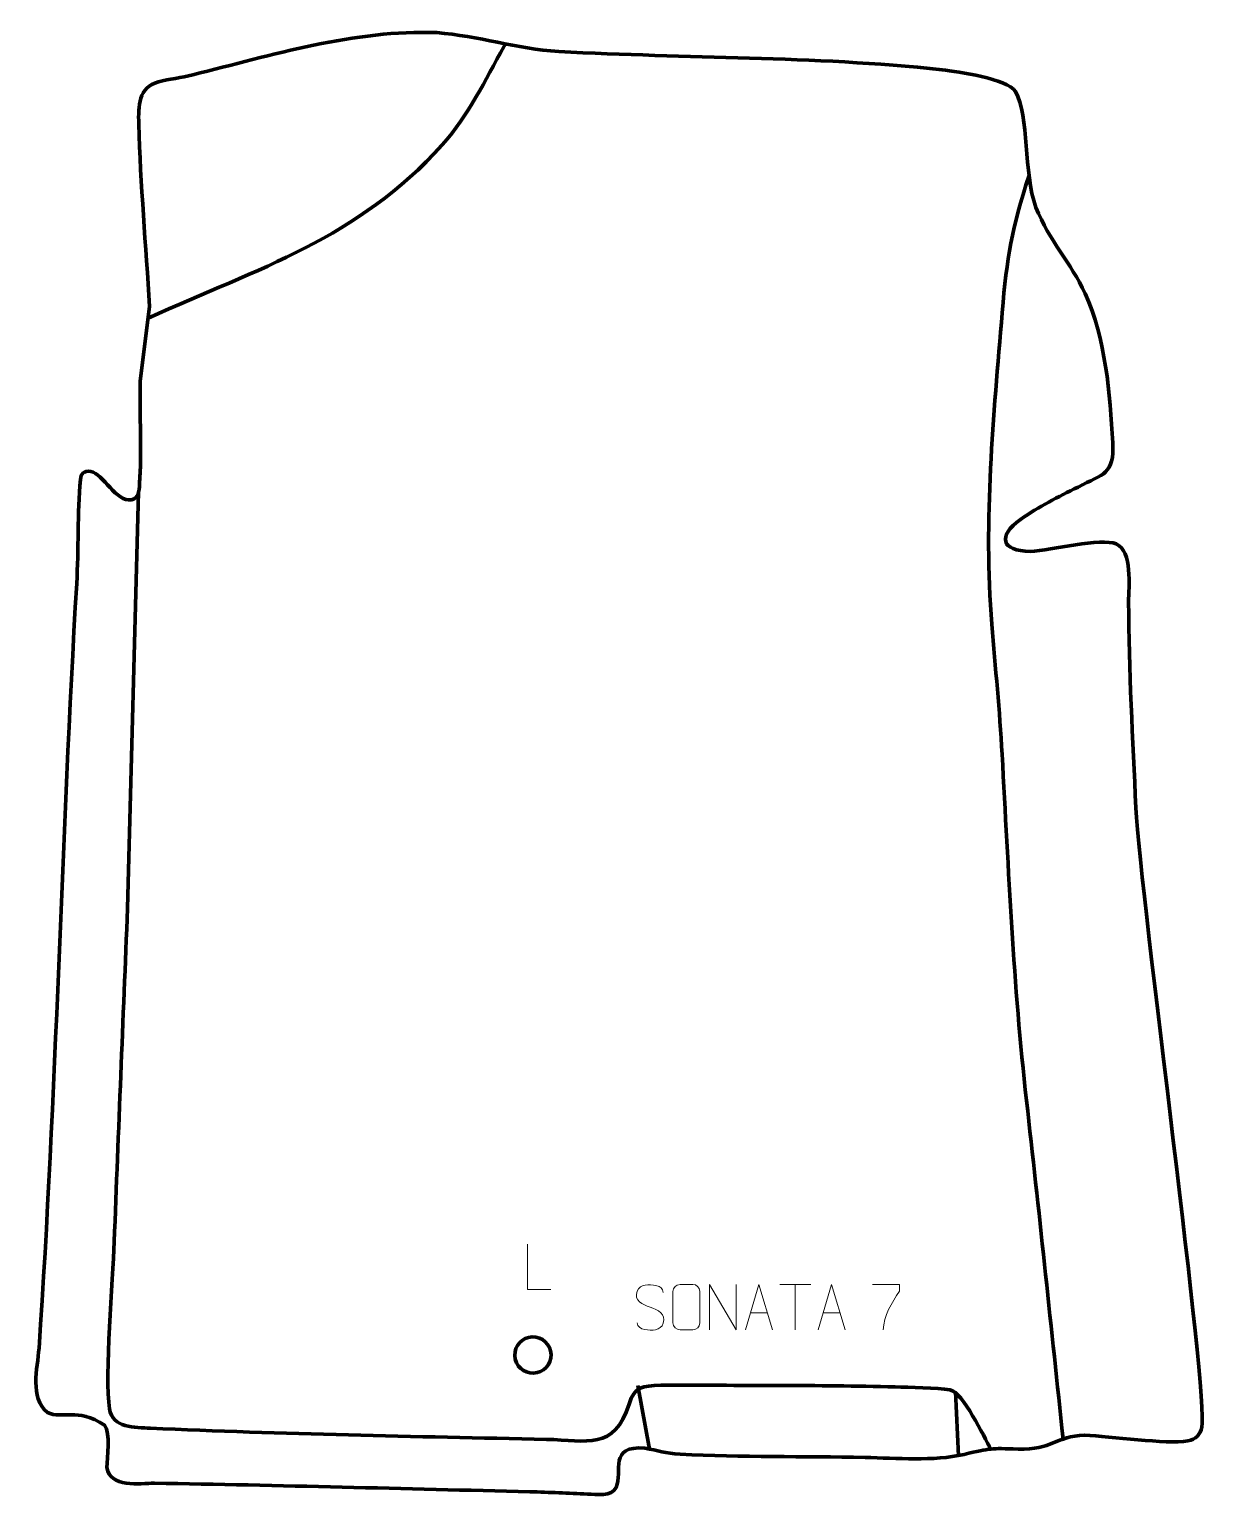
# Model space of a CAD drawing. Header units: millimetres. Extents: x -613 to 37, y -41 to 769.
import ezdxf

# ---------------------------------------------------------------- set-up
doc = ezdxf.new("R2010")
doc.units = ezdxf.units.MM
doc.header["$MEASUREMENT"] = 0
doc.layers.add('layer 2', color=7, linetype='Continuous')
doc.layers.add('layer 3', color=7, linetype='Continuous')

msp = doc.modelspace()

# ---------------------------------------------------------------- linework, layer by layer
at = {"layer": 'layer 2', "color": 142, "lineweight": 158}
for points, knots in [([(-547.9525, 609.3439), (-486.6234, 637.0205), (-432.4946, 653.1089), (-385.8541, 704.8541), (-385.8541, 704.8541), (-370.9152, 721.6015), (-362.5225, 740.0567), (-351.6698, 759.2564), (-351.6698, 759.2564), (-351.6698, 759.2564), (-350.9265, 760.5715), (-350.9265, 760.5715)], [0, 0, 0, 0, 0.25, 0.25, 0.25, 0.25, 0.5, 0.5, 0.5, 0.5, 1, 1, 1, 1]), ([(-62.3454, 687.9997), (-71.7108, 658.4745), (-74.5707, 643.2186), (-77.141, 612.3362), (-77.141, 612.3362), (-81.9055, 555.0865), (-87.5073, 497.951), (-82.8544, 440.5184), (-82.8544, 440.5184), (-80.8995, 416.3882), (-78.5303, 393.0611), (-77.1727, 368.8092), (-77.1727, 368.8092), (-73.5754, 304.5464), (-70.9973, 241.9525), (-63.7098, 177.8531), (-63.7098, 177.8531), (-56.8689, 117.6807), (-50.6113, 57.4437), (-44.1668, -2.7719), (-44.1668, -2.7719), (-44.1668, -2.7719), (-44.007, -4.2649), (-44.007, -4.2649), (-44.007, -4.2649), (-44.007, -4.2649), (-43.8472, -5.7565), (-43.8472, -5.7565), (-43.8472, -5.7565), (-43.8472, -5.7565), (-43.6874, -7.2482), (-43.6874, -7.2482), (-43.6874, -7.2482), (-43.6874, -7.2482), (-43.5275, -8.7398), (-43.5275, -8.7398)], [0, 0, 0, 0, 0.1, 0.1, 0.1, 0.1, 0.2, 0.2, 0.2, 0.2, 0.3, 0.3, 0.3, 0.3, 0.4, 0.4, 0.4, 0.4, 0.5, 0.5, 0.5, 0.5, 0.6, 0.6, 0.6, 0.6, 0.7, 0.7, 0.7, 0.7, 0.8, 0.8, 0.8, 0.8, 1, 1, 1, 1]), ([(-83.3917, -14.241), (-87.1502, -7.5434), (-98.8488, 17.1353), (-105.9597, 18.4033), (-105.9597, 18.4033), (-112.9841, 19.6561), (-128.6184, 19.7689), (-136.073, 19.9654), (-136.073, 19.9654), (-179.1153, 21.1004), (-222.3199, 20.8116), (-265.3834, 20.9009), (-265.3834, 20.9009), (-275.5134, 20.5164), (-279.8859, 20.2869), (-282.7191, 10.5099), (-282.7191, 10.5099), (-291.3228, -15.2479), (-305.6764, -9.4317), (-328.3996, -8.9202), (-328.3996, -8.9202), (-400.9912, -7.2814), (-474.1222, -6.1349), (-546.625, -2.7302), (-546.625, -2.7302), (-555.3776, -2.3192), (-567.5923, -2.7002), (-569.2341, 7.8936), (-569.2341, 7.8936), (-572.0135, 25.829), (-567.39, 79.2473), (-566.6352, 99.9319), (-566.6352, 99.9319), (-564.351, 161.2603), (-561.7498, 222.5853), (-559.2907, 283.9085), (-559.2907, 283.9085), (-559.2907, 283.9085), (-553.175, 513.3194), (-553.175, 513.3194)], [0, 0, 0, 0, 0.09090909, 0.09090909, 0.09090909, 0.09090909, 0.18181818, 0.18181818, 0.18181818, 0.18181818, 0.27272727, 0.27272727, 0.27272727, 0.27272727, 0.36363636, 0.36363636, 0.36363636, 0.36363636, 0.45454545, 0.45454545, 0.45454545, 0.45454545, 0.54545455, 0.54545455, 0.54545455, 0.54545455, 0.63636364, 0.63636364, 0.63636364, 0.63636364, 0.72727273, 0.72727273, 0.72727273, 0.72727273, 0.81818182, 0.81818182, 0.81818182, 0.81818182, 1, 1, 1, 1])]:
    msp.add_open_spline(points, degree=3, knots=knots, dxfattribs=at)
at = {"layer": 'layer 2', "color": 250, "lineweight": 9}
for points, knots in [([(-325.9009, 73.685), (-325.9009, 73.685), (-338.85, 73.685), (-338.85, 73.685), (-338.85, 73.685), (-338.85, 73.685), (-338.85, 98.6386), (-338.85, 98.6386)], [0, 0, 0, 0, 0.33333333, 0.33333333, 0.33333333, 0.33333333, 1, 1, 1, 1]), ([(-271.1815, 63.9892), (-275.4298, 65.4596), (-280.3379, 67.2554), (-278.3328, 72.7757), (-278.3328, 72.7757), (-276.8293, 76.9156), (-271.6157, 76.5271), (-268.0121, 75.926), (-268.0121, 75.926), (-265.1515, 75.4488), (-264.2868, 74.2356), (-263.9762, 72.1515)], [0, 0, 0, 0, 0.25, 0.25, 0.25, 0.25, 0.5, 0.5, 0.5, 0.5, 1, 1, 1, 1]), ([(-254.7011, 76.4656), (-252.3754, 76.4656), (-250.0493, 76.4656), (-247.7232, 76.4656), (-247.7232, 76.4656), (-245.7766, 76.5012), (-243.7852, 75.0096), (-243.7585, 72.572), (-243.7585, 72.572), (-243.7589, 66.8251), (-243.7589, 61.0778), (-243.7585, 55.3301), (-243.7585, 55.3301), (-243.8983, 53.0067), (-245.5755, 51.5271), (-247.7232, 51.5163), (-247.7232, 51.5163), (-250.0551, 51.5167), (-252.387, 51.5167), (-254.7185, 51.5163), (-254.7185, 51.5163), (-256.6435, 51.4109), (-258.6156, 53.2954), (-258.6044, 55.3127), (-258.6044, 55.3127), (-258.6041, 61.0828), (-258.6041, 66.8525), (-258.6044, 72.6218), (-258.6044, 72.6218), (-258.6002, 74.7599), (-256.8535, 76.4791), (-254.7011, 76.4656)], [0, 0, 0, 0, 0.11111111, 0.11111111, 0.11111111, 0.11111111, 0.22222222, 0.22222222, 0.22222222, 0.22222222, 0.33333333, 0.33333333, 0.33333333, 0.33333333, 0.44444444, 0.44444444, 0.44444444, 0.44444444, 0.55555556, 0.55555556, 0.55555556, 0.55555556, 0.66666667, 0.66666667, 0.66666667, 0.66666667, 0.77777778, 0.77777778, 0.77777778, 0.77777778, 1, 1, 1, 1]), ([(-238.5089, 51.5124), (-238.5089, 51.5124), (-238.5089, 76.4659), (-238.5089, 76.4659), (-238.5089, 76.4659), (-238.5089, 76.4659), (-223.8541, 51.5124), (-223.8541, 51.5124), (-223.8541, 51.5124), (-223.8541, 51.5124), (-223.8541, 76.4659), (-223.8541, 76.4659)], [0, 0, 0, 0, 0.25, 0.25, 0.25, 0.25, 0.5, 0.5, 0.5, 0.5, 1, 1, 1, 1]), ([(-218.652, 51.5124), (-218.652, 51.5124), (-211.281, 76.4659), (-211.281, 76.4659), (-211.281, 76.4659), (-211.281, 76.4659), (-203.7111, 51.5124), (-203.7111, 51.5124)], [0, 0, 0, 0, 0.33333333, 0.33333333, 0.33333333, 0.33333333, 1, 1, 1, 1]), ([(-178.652, 51.5124), (-178.652, 51.5124), (-171.281, 76.4659), (-171.281, 76.4659), (-171.281, 76.4659), (-171.281, 76.4659), (-163.7111, 51.5124), (-163.7111, 51.5124)], [0, 0, 0, 0, 0.33333333, 0.33333333, 0.33333333, 0.33333333, 1, 1, 1, 1]), ([(-148.5896, 76.4684), (-148.5896, 76.4684), (-133.7735, 76.4684), (-133.7735, 76.4684), (-133.7735, 76.4684), (-133.7738, 75.2188), (-133.7738, 73.9692), (-133.7735, 72.7194), (-133.7735, 72.7194), (-137.7679, 66.7223), (-142.6831, 58.8887), (-142.6831, 51.5099)], [0, 0, 0, 0, 0.25, 0.25, 0.25, 0.25, 0.5, 0.5, 0.5, 0.5, 1, 1, 1, 1]), ([(-271.1815, 63.9891), (-267.1629, 62.3424), (-262.1334, 60.4541), (-263.9674, 55.0938), (-263.9674, 55.0938), (-265.4272, 50.8274), (-270.338, 51.0841), (-274.0641, 51.6388), (-274.0641, 51.6388), (-276.8141, 52.0486), (-278.035, 53.2621), (-278.413, 55.3743)], [0, 0, 0, 0, 0.25, 0.25, 0.25, 0.25, 0.5, 0.5, 0.5, 0.5, 1, 1, 1, 1])]:
    msp.add_open_spline(points, degree=3, knots=knots, dxfattribs=at)
for points in [[(-199.6752, 76.4424), (-199.6752, 76.4424), (-182.688, 76.4424), (-182.688, 76.4424)], [(-191.1814, 51.5124), (-191.1814, 51.5124), (-191.1814, 76.4659), (-191.1814, 76.4659)], [(-215.9294, 60.7618), (-215.9294, 60.7618), (-206.4337, 60.7618), (-206.4337, 60.7618)], [(-175.9294, 60.7618), (-175.9294, 60.7618), (-166.4337, 60.7618), (-166.4337, 60.7618)]]:
    msp.add_open_spline(points, degree=3, dxfattribs=at)
at = {"layer": 'layer 2', "color": 250, "lineweight": 200}
msp.add_open_spline([(-335.4558, 27.5984), (-340.9751, 27.4013), (-345.6092, 31.7159), (-345.8062, 37.2352), (-345.8062, 37.2352), (-346.0033, 42.7545), (-341.6888, 47.3886), (-336.1695, 47.5857), (-336.1695, 47.5857), (-330.6501, 47.7827), (-326.0161, 43.4682), (-325.819, 37.9489), (-325.819, 37.9489), (-325.6219, 32.4296), (-329.9364, 27.7955), (-335.4558, 27.5984)], degree=3, knots=[0, 0, 0, 0, 0.2, 0.2, 0.2, 0.2, 0.4, 0.4, 0.4, 0.4, 0.6, 0.6, 0.6, 0.6, 1, 1, 1, 1], dxfattribs=at)
at = {"layer": 'layer 2', "color": 250, "lineweight": 158}
msp.add_open_spline([(-277.993, 20.7284), (-277.993, 20.7284), (-271.5308, -14.2359), (-271.5308, -14.2359)], degree=3, dxfattribs=at)
at = {"layer": 'layer 2', "color": 142, "lineweight": 158}
msp.add_open_spline([(-102.9401, 17.2535), (-102.9401, 17.2535), (-101.1758, -18.0338), (-101.1758, -18.0338)], degree=3, dxfattribs=at)
at = {"layer": 'layer 3', "color": 242, "lineweight": 158}
msp.add_open_spline([(-552.1479, 527.7684), (-552.1479, 527.7684), (-552.2961, 574.5581), (-552.2961, 574.5581), (-552.2961, 574.5581), (-552.2961, 574.5581), (-547.1491, 615.7785), (-547.1491, 615.7785), (-547.1491, 615.7785), (-549.1769, 649.0154), (-552.1625, 683.1749), (-553.1158, 716.3596), (-553.1158, 716.3596), (-553.4016, 726.3117), (-553.298, 736.7012), (-542.2332, 739.628), (-542.2332, 739.628), (-536.4117, 741.1679), (-529.5871, 741.9583), (-523.313, 743.4931), (-523.313, 743.4931), (-480.3031, 754.2573), (-433.5206, 768.583), (-388.832, 766.7677), (-388.832, 766.7677), (-365.8987, 765.0087), (-345.0934, 757.8344), (-321.6146, 756.3985), (-321.6146, 756.3985), (-250.005, 752.4599), (-182.9905, 753.9913), (-110.2198, 746.3479), (-110.2198, 746.3479), (-101.4474, 745.0813), (-74.6019, 741.493), (-69.8108, 734.3624), (-69.8108, 734.3624), (-62.1844, 720.5966), (-65.4693, 689.5092), (-58.547, 670.4375), (-58.547, 670.4375), (-51.0069, 651.596), (-39.3825, 639.9722), (-31.4267, 623.0058), (-31.4267, 623.0058), (-20.1014, 597.7912), (-17.6836, 567.9267), (-16.1986, 540.5366), (-16.1986, 540.5366), (-15.2712, 523.4302), (-21.1634, 523.419), (-35.3362, 516.2137), (-35.3362, 516.2137), (-46.2852, 510.6474), (-56.8733, 505.4279), (-67.0023, 498.3912), (-67.0023, 498.3912), (-79.7907, 489.1718), (-77.8697, 480.8255), (-61.5795, 480.7354), (-61.5795, 480.7354), (-50.164, 481.1092), (-22.5437, 488.5091), (-14.2234, 484.8029), (-14.2234, 484.8029), (-5.2197, 480.7924), (-7.4087, 461.3664), (-7.4359, 452.8752), (-7.4359, 452.8752), (-7.3885, 415.3995), (-5.0259, 376.8767), (-3.4616, 339.3352), (-3.4616, 339.3352), (-0.6338, 288.7497), (36.6834, 14.479), (32.9089, -2.2683), (32.9089, -2.2683), (32.0404, -6.1219), (29.8182, -9.0098), (25.1966, -9.7811), (25.1966, -9.7811), (13.4177, -11.747), (-17.5336, -7.2438), (-31.5729, -6.5648), (-31.5729, -6.5648), (-47.8418, -7.222), (-49.5757, -14.7547), (-68.3057, -14.2542), (-68.3057, -14.2542), (-83.967, -13.8055), (-82.9004, -13.681), (-98.1826, -17.2094), (-98.1826, -17.2094), (-114.989, -21.0897), (-135.4575, -19.2856), (-152.7514, -18.86), (-152.7514, -18.86), (-186.6398, -18.1989), (-220.7925, -18.8434), (-254.6195, -17.1721), (-254.6195, -17.1721), (-263.0072, -16.7577), (-266.7234, -14.8409), (-274.0752, -13.8296), (-274.0752, -13.8296), (-294.4147, -12.0003), (-286.0704, -26.6545), (-290.0057, -35.4212), (-290.0057, -35.4212), (-292.2895, -40.5087), (-301.127, -39.267), (-305.6926, -39.0872), (-305.6926, -39.0872), (-316.4798, -38.6625), (-326.6152, -38.0665), (-337.4733, -37.807), (-337.4733, -37.807), (-406.4345, -36.1563), (-475.5573, -34.2152), (-544.5142, -33.0729), (-544.5142, -33.0729), (-552.33, -33.2623), (-569.3483, -35.5251), (-570.6329, -24.4998), (-570.6329, -24.4998), (-570.6177, -18.71), (-568.597, -5.5256), (-572.005, -1.0593), (-572.005, -1.0593), (-587.4502, 9.0376), (-594.9213, 1.8436), (-603.4752, 5.9195), (-603.4752, 5.9195), (-613.4283, 14.1866), (-608.929, 30.1335), (-608.1004, 41.3285), (-608.1004, 41.3285), (-598.5177, 181.6832), (-595.6795, 322.4859), (-587.3359, 462.9913), (-587.3359, 462.9913), (-586.2081, 481.9835), (-587.0543, 501.7259), (-585.2826, 520.3736), (-585.2826, 520.3736), (-584.9826, 523.5314), (-583.5287, 525.4364), (-579.4535, 524.7243), (-579.4535, 524.7243), (-573.0328, 523.6023), (-565.2957, 507.5633), (-557.1705, 509.2145), (-557.1705, 509.2145), (-552.3436, 510.1954), (-552.8543, 515.7958), (-552.6345, 519.3731), (-552.6345, 519.3731), (-552.4626, 522.1707), (-552.3027, 524.9697), (-552.1479, 527.7684)], degree=3, knots=[0, 0, 0, 0, 0.02439024, 0.02439024, 0.02439024, 0.02439024, 0.04878049, 0.04878049, 0.04878049, 0.04878049, 0.07317073, 0.07317073, 0.07317073, 0.07317073, 0.09756098, 0.09756098, 0.09756098, 0.09756098, 0.12195122, 0.12195122, 0.12195122, 0.12195122, 0.14634146, 0.14634146, 0.14634146, 0.14634146, 0.17073171, 0.17073171, 0.17073171, 0.17073171, 0.19512195, 0.19512195, 0.19512195, 0.19512195, 0.2195122, 0.2195122, 0.2195122, 0.2195122, 0.24390244, 0.24390244, 0.24390244, 0.24390244, 0.26829268, 0.26829268, 0.26829268, 0.26829268, 0.29268293, 0.29268293, 0.29268293, 0.29268293, 0.31707317, 0.31707317, 0.31707317, 0.31707317, 0.34146341, 0.34146341, 0.34146341, 0.34146341, 0.36585366, 0.36585366, 0.36585366, 0.36585366, 0.3902439, 0.3902439, 0.3902439, 0.3902439, 0.41463415, 0.41463415, 0.41463415, 0.41463415, 0.43902439, 0.43902439, 0.43902439, 0.43902439, 0.46341463, 0.46341463, 0.46341463, 0.46341463, 0.48780488, 0.48780488, 0.48780488, 0.48780488, 0.51219512, 0.51219512, 0.51219512, 0.51219512, 0.53658537, 0.53658537, 0.53658537, 0.53658537, 0.56097561, 0.56097561, 0.56097561, 0.56097561, 0.58536585, 0.58536585, 0.58536585, 0.58536585, 0.6097561, 0.6097561, 0.6097561, 0.6097561, 0.63414634, 0.63414634, 0.63414634, 0.63414634, 0.65853659, 0.65853659, 0.65853659, 0.65853659, 0.68292683, 0.68292683, 0.68292683, 0.68292683, 0.70731707, 0.70731707, 0.70731707, 0.70731707, 0.73170732, 0.73170732, 0.73170732, 0.73170732, 0.75609756, 0.75609756, 0.75609756, 0.75609756, 0.7804878, 0.7804878, 0.7804878, 0.7804878, 0.80487805, 0.80487805, 0.80487805, 0.80487805, 0.82926829, 0.82926829, 0.82926829, 0.82926829, 0.85365854, 0.85365854, 0.85365854, 0.85365854, 0.87804878, 0.87804878, 0.87804878, 0.87804878, 0.90243902, 0.90243902, 0.90243902, 0.90243902, 0.92682927, 0.92682927, 0.92682927, 0.92682927, 0.95121951, 0.95121951, 0.95121951, 0.95121951, 1, 1, 1, 1], dxfattribs=at)

doc.saveas('drawing.dxf')
